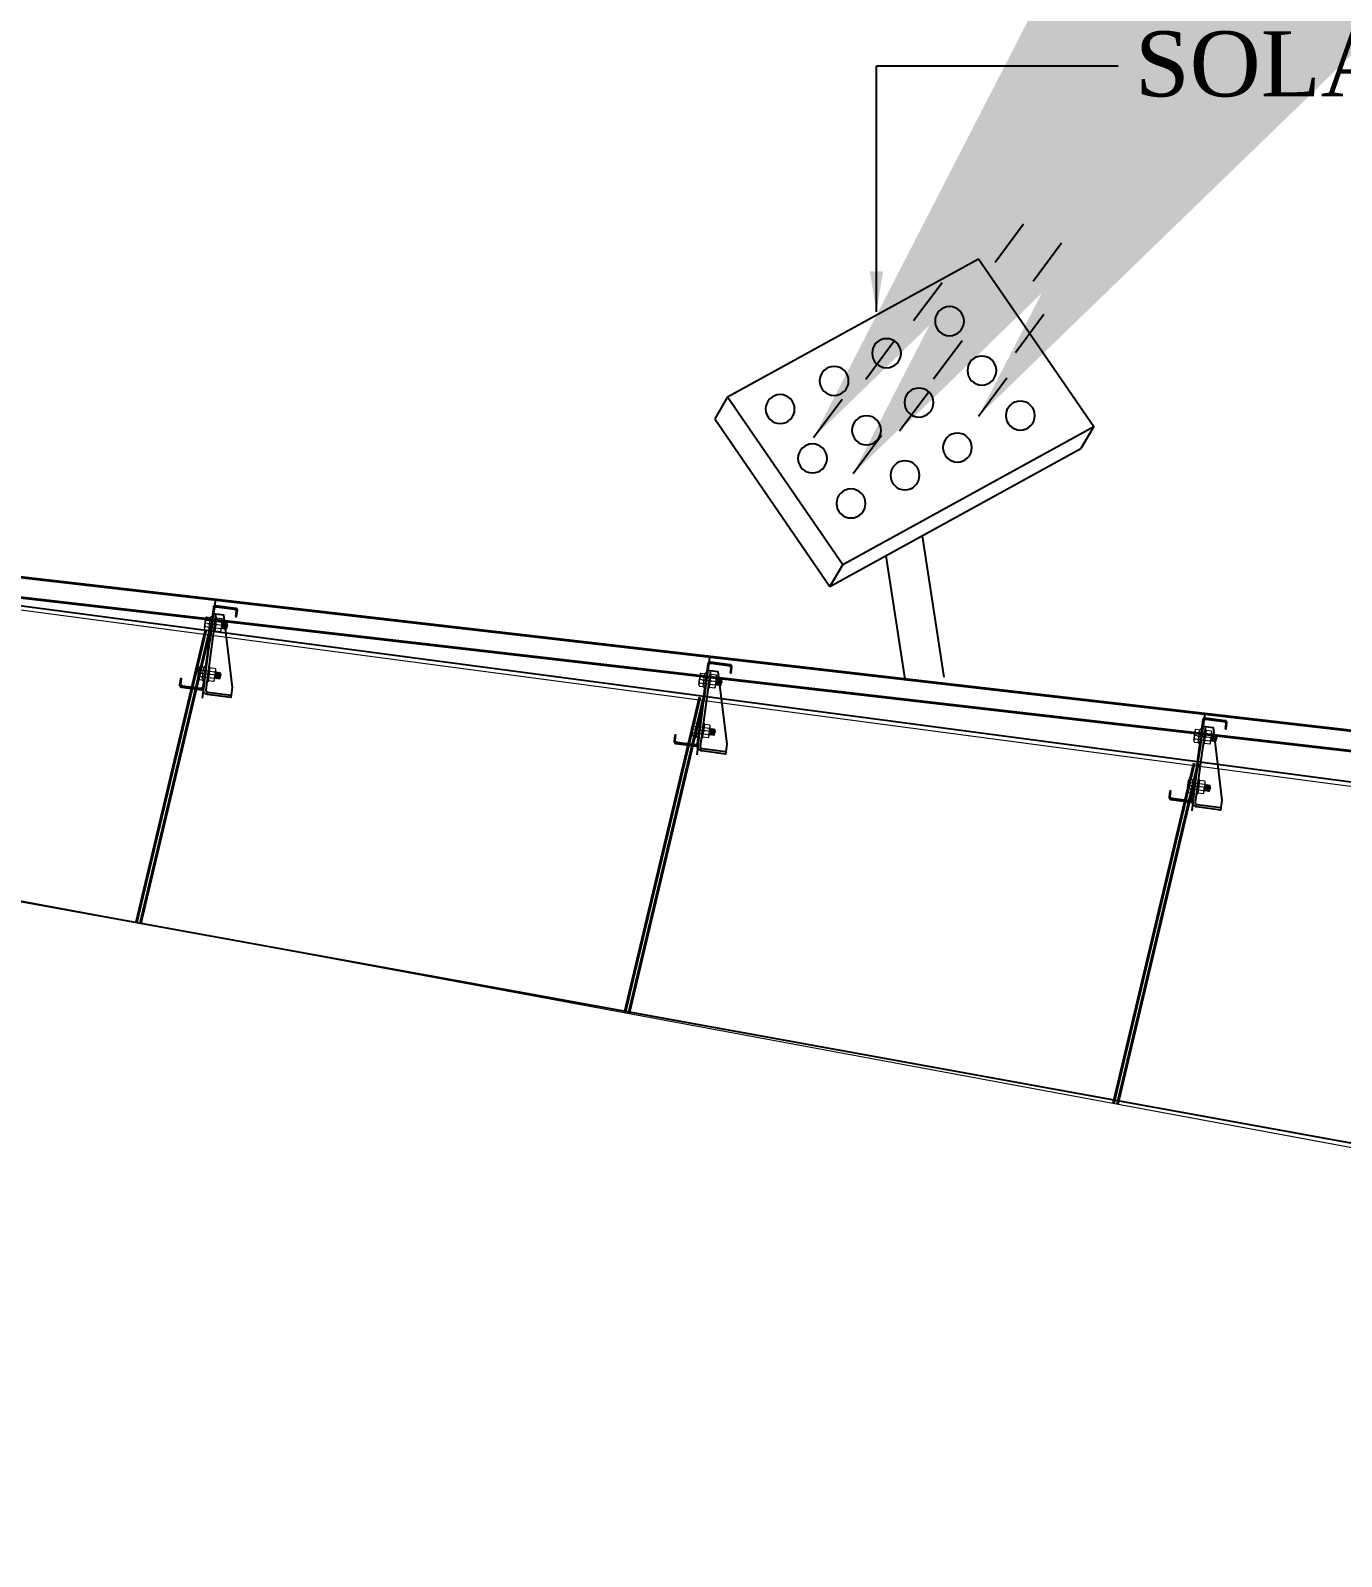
# Model space of a CAD drawing. Header units: metres. Extents: x 98347 to 98865, y -7394 to -7177.
# Drawn here: x 98598.533 to 98601.773, y -7300.325 to -7296.554 of the extents above; entities that cross this region are included whole.
import ezdxf

# ---------------------------------------------------------------- set-up
doc = ezdxf.new("R2010")
doc.units = ezdxf.units.M
doc.header["$LTSCALE"] = 0.5
doc.header["$MEASUREMENT"] = 0
doc.linetypes.add('DASHDOT', pattern=[1, 0.5, -0.25, 0, -0.25])
doc.layers.get('0').update_dxf_attribs({"color": 30, "lineweight": 40})
for name, color, linetype in [('COLUMN', 5, 'Continuous'), ('JSC-G-Grid Line', 250, 'DASHDOT'), ('JSC-H-Dimension', 251, 'Continuous'), ('JSC-U-Steel', 21, 'Continuous'), ('OBJ', 5, 'Continuous')]:
    doc.layers.add(name, color=color, linetype=linetype)
for name, color, linetype, lineweight in [('DIM', 5, 'Continuous', 25), ('JSC-4D-Bolt', 240, 'Continuous', 18), ('STEEL', 7, 'Continuous', 9)]:
    doc.layers.add(name, color=color, linetype=linetype, lineweight=lineweight)
doc.styles.add('DIM', font='times.ttf')
doc.styles.get("Standard").update_dxf_attribs({"font": 'times.ttf'})
doc.styles.add('style1', font='pala.ttf')
doc.dimstyles.new('Copy(5) of Standard1', dxfattribs={"dimtxt": 9, "dimasz": 12, "dimexe": 0, "dimexo": 0, "dimgap": 0.8, "dimtad": 2, "dimtoh": 1, "dimdec": 1, "dimlfac": 1.025, "dimzin": 0, "dimdsep": 46, "dimlunit": 4, "dimtxsty": 'style1', "dimcen": 0, "dimclrd": 4, "dimclre": 4, "dimclrt": 3, "dimazin": 0, "dimtfac": 1, "dimtdec": 1, "dimtofl": 0, "dimtmove": 1, "dimatfit": 2, "dimfxl": 0, "dimfrac": 2, "dimtolj": 1, "dimtzin": 0, "dimlwd": -1, "dimlwe": -1, "dimarcsym": 0})
doc.dimstyles.get("Standard").update_dxf_attribs({"dimtxt": 0.18, "dimasz": 0.18, "dimexe": 0.18, "dimexo": 0.0625, "dimgap": 0.09, "dimtad": 0, "dimtih": 1, "dimtoh": 1, "dimdec": 4, "dimzin": 0, "dimdsep": 46, "dimlunit": 4, "dimtxsty": 'Standard', "dimcen": 0.09, "dimadec": 0, "dimazin": 0, "dimtfac": 1, "dimtdec": 4, "dimtofl": 0, "dimtmove": 0, "dimatfit": 3, "dimfxl": 0, "dimtolj": 1, "dimtzin": 0, "dimarcsym": 0})

# ---------------------------------------------------------------- blocks, each defined once
blk = doc.blocks.new('A$C634C78A7')
at = {"layer": 'JSC-4D-Bolt', "linetype": 'Continuous', "lineweight": 9}
for p, q in [((-82.1, 99.5), (-76.7, 99.5)), ((-76.7, 82.8), (-76.7, 99.5)), ((-74.7, 82.8), (-74.7, 99.5)), ((-70.3, 82.8), (-70.3, 99.5)), ((-61.5, 99.5), (-68.3, 99.5)), ((-68.3, 82.8), (-68.3, 99.5)), ((-82.8, 84.9), (-82.8, 97.4)), ((-53.3, 91.1), (-82.8, 91.1)), ((-82.1, 95.3), (-61.5, 95.3)), ((-82.1, 87), (-61.5, 87)), ((-82.1, 82.8), (-76.7, 82.8)), ((-79.4, 91.1), (-67.1, 91.1)), ((-66.6, 91.1), (-76.5, 91.1)), ((-61.5, 82.8), (-68.3, 82.8)), ((-60.8, 84.9), (-60.8, 97.4)), ((-60.8, 95), (-60.3, 94.6)), ((-58.4, 87.7), (-60.8, 94.1)), ((-58.9, 87), (-60.8, 92.1)), ((-59.9, 87.7), (-60.8, 90.1)), ((-60.4, 87), (-60.8, 88.1)), ((-60.8, 87), (-60.4, 87)), ((-60.4, 87), (-59.9, 87.7)), ((-60.3, 94.6), (-59.8, 95.3)), ((-57.4, 87), (-60.3, 94.6)), ((-59.9, 87.7), (-58.9, 87)), ((-56.9, 87.7), (-59.8, 95.3)), ((-59.8, 95.3), (-58.8, 94.6)), ((-58.9, 87), (-58.4, 87.7)), ((-58.8, 94.6), (-58.3, 95.3)), ((-55.9, 87), (-58.8, 94.6)), ((-58.4, 87.7), (-57.4, 87)), ((-55.5, 87.7), (-58.3, 95.3)), ((-58.3, 95.3), (-57.3, 94.6)), ((-57.4, 87), (-56.9, 87.7)), ((-57.3, 94.6), (-56.8, 95.3)), ((-54.5, 87), (-57.3, 94.6)), ((-56.9, 87.7), (-55.9, 87)), ((-54, 87.7), (-56.8, 95.3)), ((-56.8, 95.3), (-55.8, 94.6)), ((-55.9, 87), (-55.5, 87.7)), ((-55.8, 94.6), (-55.3, 95.3)), ((-54.1, 90), (-55.8, 94.6)), ((-55.5, 87.7), (-54.5, 87)), ((-54.2, 92.3), (-55.3, 95.3)), ((-55.3, 95.3), (-54.3, 94.6)), ((-54.5, 87), (-54, 87.7)), ((-54, 87.7), (-54.3, 94.6)), ((-54.3, 94.6), (-53.3, 91.1)), ((-54, 87.7), (-53.3, 91.1)), ((-82.8, 19.9), (-82.8, 32.5)), ((-53.3, 26.2), (-82.8, 26.2)), ((-82.1, 34.5), (-76.7, 34.5)), ((-82.1, 30.4), (-61.5, 30.4)), ((-82.1, 22), (-61.5, 22)), ((-79.4, 26.2), (-67.1, 26.2)), ((-76.7, 17.8), (-76.7, 34.5)), ((-66.6, 26.2), (-76.5, 26.2)), ((-74.7, 17.8), (-74.7, 34.5)), ((-70.3, 17.8), (-70.3, 34.5)), ((-61.5, 34.5), (-68.3, 34.5)), ((-68.3, 17.8), (-68.3, 34.5)), ((-60.8, 19.9), (-60.8, 32.5)), ((-60.8, 30), (-60.3, 29.7)), ((-58.4, 22.7), (-60.8, 29.1)), ((-58.9, 22), (-60.8, 27.1)), ((-59.9, 22.7), (-60.8, 25.1)), ((-60.4, 22), (-60.8, 23.1)), ((-60.8, 22), (-60.4, 22)), ((-60.4, 22), (-59.9, 22.7)), ((-60.3, 29.7), (-59.8, 30.4)), ((-57.4, 22), (-60.3, 29.7)), ((-59.9, 22.7), (-58.9, 22)), ((-56.9, 22.7), (-59.8, 30.4)), ((-59.8, 30.4), (-58.8, 29.7)), ((-58.9, 22), (-58.4, 22.7)), ((-58.8, 29.7), (-58.3, 30.4)), ((-55.9, 22), (-58.8, 29.7)), ((-58.4, 22.7), (-57.4, 22)), ((-55.5, 22.7), (-58.3, 30.4)), ((-58.3, 30.4), (-57.3, 29.7)), ((-57.4, 22), (-56.9, 22.7)), ((-57.3, 29.7), (-56.8, 30.4)), ((-54.5, 22), (-57.3, 29.7)), ((-56.9, 22.7), (-55.9, 22)), ((-54, 22.7), (-56.8, 30.4)), ((-56.8, 30.4), (-55.8, 29.7)), ((-55.9, 22), (-55.5, 22.7)), ((-55.8, 29.7), (-55.3, 30.4)), ((-54.1, 25), (-55.8, 29.7)), ((-55.5, 22.7), (-54.5, 22)), ((-54.2, 27.4), (-55.3, 30.4)), ((-55.3, 30.4), (-54.3, 29.7)), ((-54.5, 22), (-54, 22.7)), ((-54, 22.7), (-54.3, 29.7)), ((-54.3, 29.7), (-53.3, 26.2)), ((-54, 22.7), (-53.3, 26.2)), ((-82.1, 17.8), (-76.7, 17.8)), ((-61.5, 17.8), (-68.3, 17.8))]:
    blk.add_line(p, q, dxfattribs=at)
for centre, radius, start, end in [((-79.3, 97.4), 3.48, 143.1298, 216.8696), ((-75.7, 99.5), 1, 0, 180), ((-69.3, 99.5), 1, 0, 180), ((-64.3, 97.4), 3.48, 323.1298, 36.8696), ((-69.9, 91.1), 12.9, 161.0751, 198.9244), ((-79.3, 84.9), 3.48, 143.1298, 216.8696), ((-75.7, 82.8), 1, 180, 0), ((-69.3, 82.8), 1, 180, 0), ((-73.7, 91.1), 12.9, 341.0751, 18.9244), ((-64.3, 84.9), 3.48, 323.1298, 36.8696), ((-79.3, 32.5), 3.48, 143.1298, 216.8696), ((-69.9, 26.2), 12.9, 161.0751, 198.9244), ((-79.3, 19.9), 3.48, 143.1298, 216.8696), ((-75.7, 34.5), 1, 0, 180), ((-69.3, 34.5), 1, 0, 180), ((-64.3, 32.5), 3.48, 323.1298, 36.8696), ((-73.7, 26.2), 12.9, 341.0751, 18.9244), ((-64.3, 19.9), 3.48, 323.1298, 36.8696), ((-75.7, 17.8), 1, 180, 0), ((-69.3, 17.8), 1, 180, 0)]:
    blk.add_arc(centre, radius, start, end, dxfattribs=at)
at = {"layer": 'JSC-G-Grid Line'}
blk.add_line((-73.4, 121.1), (-73.4, -5.8), dxfattribs=at)
at = {"layer": 'JSC-U-Steel'}
for points in [[(-44.6, 105), (-43.3, 105), (-43.3, 112.8, 0.414214), (-45.9, 115.4), (-72.1, 115.4, 0.414214), (-74.7, 112.8), (-74.7, 9.1, -0.414214), (-77.4, 6.5), (-100.9, 6.5, -0.414214), (-103.5, 9.1), (-103.5, 15.6), (-104.8, 15.6), (-104.8, 7.8, 0.414214), (-102.2, 5.1), (-76, 5.1, 0.414214), (-73.4, 7.8), (-73.4, 111.5, -0.414214), (-70.8, 114.1), (-47.3, 114.1, -0.414214), (-44.6, 111.5), (-44.6, 105)], [(-70.3, 104.8), (-70.3, 5.8, 0.414214), (-67.6, 3.1), (-36.7, 3.1)]]:
    blk.add_lwpolyline(points, format="xyb", dxfattribs=at)
blk.add_lwpolyline([(-36.7, 13.1), (-36.7, 0), (-67.6, 0, -0.414214), (-73.4, 5.8), (-73.4, 104.8), (-60.3, 104.8)], format="xyb", close=True, dxfattribs=at)
blk = doc.blocks.new('svgbsfvsdfv')
at = {"layer": 'COLUMN', "color": 7}
for p, q in [((95041.0901, -2008.1394), (95040.8055, -2008.5542)), ((95041.7106, -2008.4804), (95041.0901, -2008.1394)), ((95041.7106, -2008.4804), (95041.426, -2008.8952)), ((95041.7106, -2008.4804), (95041.7425, -2008.535)), ((95040.8055, -2008.5542), (95040.8374, -2008.6087)), ((95041.426, -2008.8952), (95040.8055, -2008.5542)), ((95041.7425, -2008.535), (95041.4579, -2008.9498)), ((95041.4579, -2008.9498), (95040.8374, -2008.6087)), ((95041.23, -2008.8245), (95041.1759, -2009.1739)), ((95041.3198, -2008.8738), (95041.2727, -2009.1783)), ((95041.426, -2008.8952), (95041.4579, -2008.9498))]:
    blk.add_line(p, q, dxfattribs=at)
for centre in [(95041.1619, -2008.2937), (95041.3176, -2008.3729), (95041.0819, -2008.4158), (95041.4472, -2008.4414), (95041.2375, -2008.4949), (95041.5807, -2008.5109), (95040.9868, -2008.5271), (95041.3672, -2008.5634), (95041.1425, -2008.6062), (95041.5007, -2008.6329), (95041.2721, -2008.6747), (95041.4056, -2008.7442)]:
    blk.add_circle(centre, 0.0359, dxfattribs=at)
for points in [[(95041.0492, -2008.1481), (95040.979, -2008.0533)], [(95040.955, -2008.1945), (95040.8848, -2008.0998)], [(95040.955, -2008.1945), (95040.8848, -2008.0998)], [(95041.2508, -2008.2924), (95041.1805, -2008.1977)], [(95040.999, -2008.371), (95040.9287, -2008.2763)], [(95040.999, -2008.371), (95040.9287, -2008.2763)], [(95041.2013, -2008.4366), (95041.131, -2008.3418)], [(95041.3691, -2008.437), (95041.2988, -2008.3423)], [(95041.0904, -2008.5286), (95041.0201, -2008.4339)], [(95041.2854, -2008.5646), (95041.2151, -2008.4699)], [(95041.4979, -2008.5812), (95041.4276, -2008.4864)], [(95041.4001, -2008.6703), (95041.3299, -2008.5756)]]:
    blk.add_leader(points, dimstyle='Copy(5) of Standard1', override={"dimasz": 9, "dimexe": 8, "dimexo": 8, "dimgap": 3, "dimtad": 0, "dimlfac": 1, "dimzin": 3, "dimcen": -2.125, "dimtfac": 9, "dimtofl": 1, "dimtmove": 2}, dxfattribs=at)

msp = doc.modelspace()

# ---------------------------------------------------------------- linework, layer by layer
for p, q in [((98598.9649, -7298.0381), (98598.7942, -7298.7577)), ((98598.9748, -7298.0394), (98598.8041, -7298.7595)), ((98600.187, -7298.201), (98600.0019, -7298.9815)), ((98600.197, -7298.2023), (98600.0118, -7298.9833)), ((98601.4091, -7298.364), (98601.2096, -7299.2053)), ((98601.4191, -7298.3653), (98601.2195, -7299.2071))]:
    msp.add_line(p, q)
for points in [[(98572.606, -7299.1822), (98591.0972, -7297.0501), (98609.5884, -7299.1822)], [(98572.6126, -7299.2318), (98591.0972, -7297.1005), (98609.5818, -7299.2318)]]:
    msp.add_lwpolyline(points)
at = {"layer": 'JSC-U-Steel'}
msp.add_lwpolyline([(98608.367, -7300.2931), (98608.367, -7299.2817), (98596.4643, -7297.7053), (98596.3933, -7298.3228), (98607.2524, -7300.2931), (98607.2524, -7300.2931), (98608.367, -7300.2931)], dxfattribs=at)
at = {"layer": 'STEEL'}
msp.add_lwpolyline([(98608.357, -7300.3251), (98608.357, -7299.2918), (98596.4636, -7297.7153), (98596.3939, -7298.3128), (98607.2524, -7300.3251), (98607.2524, -7300.3251), (98608.357, -7300.3251), (98608.357, -7299.2918)], dxfattribs=at)

# ---------------------------------------------------------------- block references
at = {"xscale": -1}
msp.add_blockref('svgbsfvsdfv', (193641.9664, -5288.9783), dxfattribs=at)
at = {"layer": 'JSC-H-Dimension', "xscale": 0.0019089623189899, "yscale": 0.0019089623189899, "zscale": 0.0019089623189899, "rotation": 352.4000764898518}
for p in [(98599.0975, -7298.2117), (98600.3197, -7298.3511), (98601.5435, -7298.4895)]:
    msp.add_blockref('A$C634C78A7', p, dxfattribs=at)

# ---------------------------------------------------------------- texts
at = {"layer": 'OBJ', "color": 1, "lineweight": 30, "insert": (98601.2629, -7296.5554), "char_height": 0.161, "attachment_point": 1}
msp.add_mtext('SOLAR  ENERGY  PANEL', dxfattribs=at)

# ---------------------------------------------------------------- leaders
at = {"layer": 'DIM'}
msp.add_leader([(98600.6238, -7297.2486), (98600.6238, -7296.6409), (98601.221, -7296.6409)], dimstyle='Standard', override={"dimscale": 2, "dimasz": 0.05, "dimexe": 0.09375, "dimgap": 0.09, "dimtad": 0, "dimtih": 0, "dimtoh": 0, "dimdec": 2, "dimlunit": 2, "dimpost": '\\X', "dimtxsty": 'DIM', "dimcen": 0.15625, "dimclrd": 4, "dimclre": 4, "dimtdec": 2, "dimtix": 1}, dxfattribs=at)

doc.saveas('drawing.dxf')
